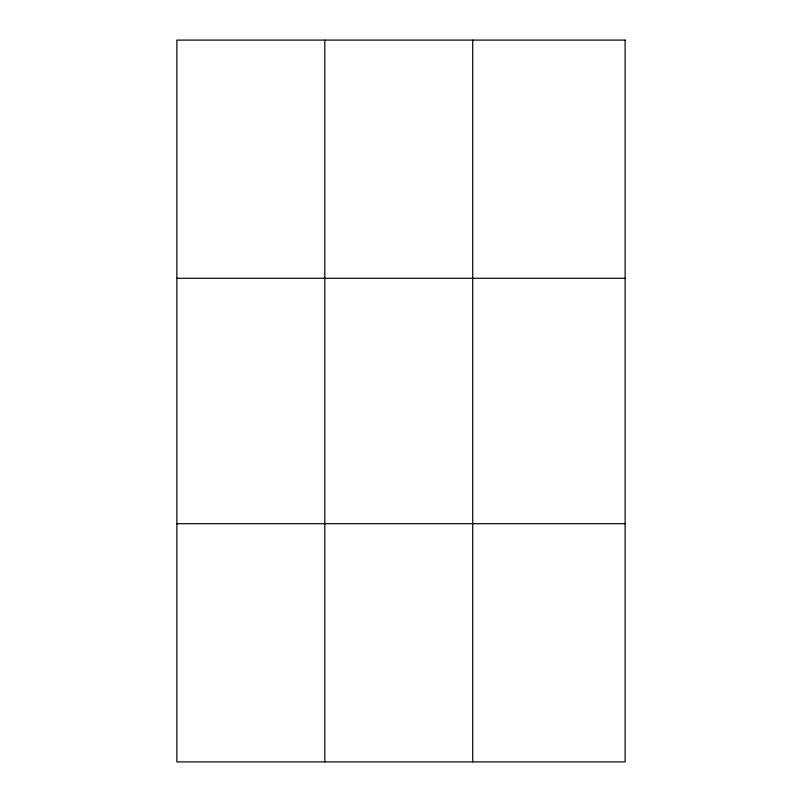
<?xml version="1.0" encoding="UTF-8"?>
<svg xmlns="http://www.w3.org/2000/svg" width="802" height="802" viewBox="0 0 802 802"><rect width="100%" height="100%" fill="white"/><g stroke="black" fill="none" stroke-linecap="round" stroke-linejoin="round"><path stroke-width="1.2" d="M324.8 40.1L324.8 761.9M472.719 40.1L472.719 761.9M176.871 278.294L625.129 278.294M176.871 523.706L625.129 523.706M625.129 40.1L625.129 761.9L176.871 761.9L176.871 40.1L625.129 40.1"/></g></svg>
